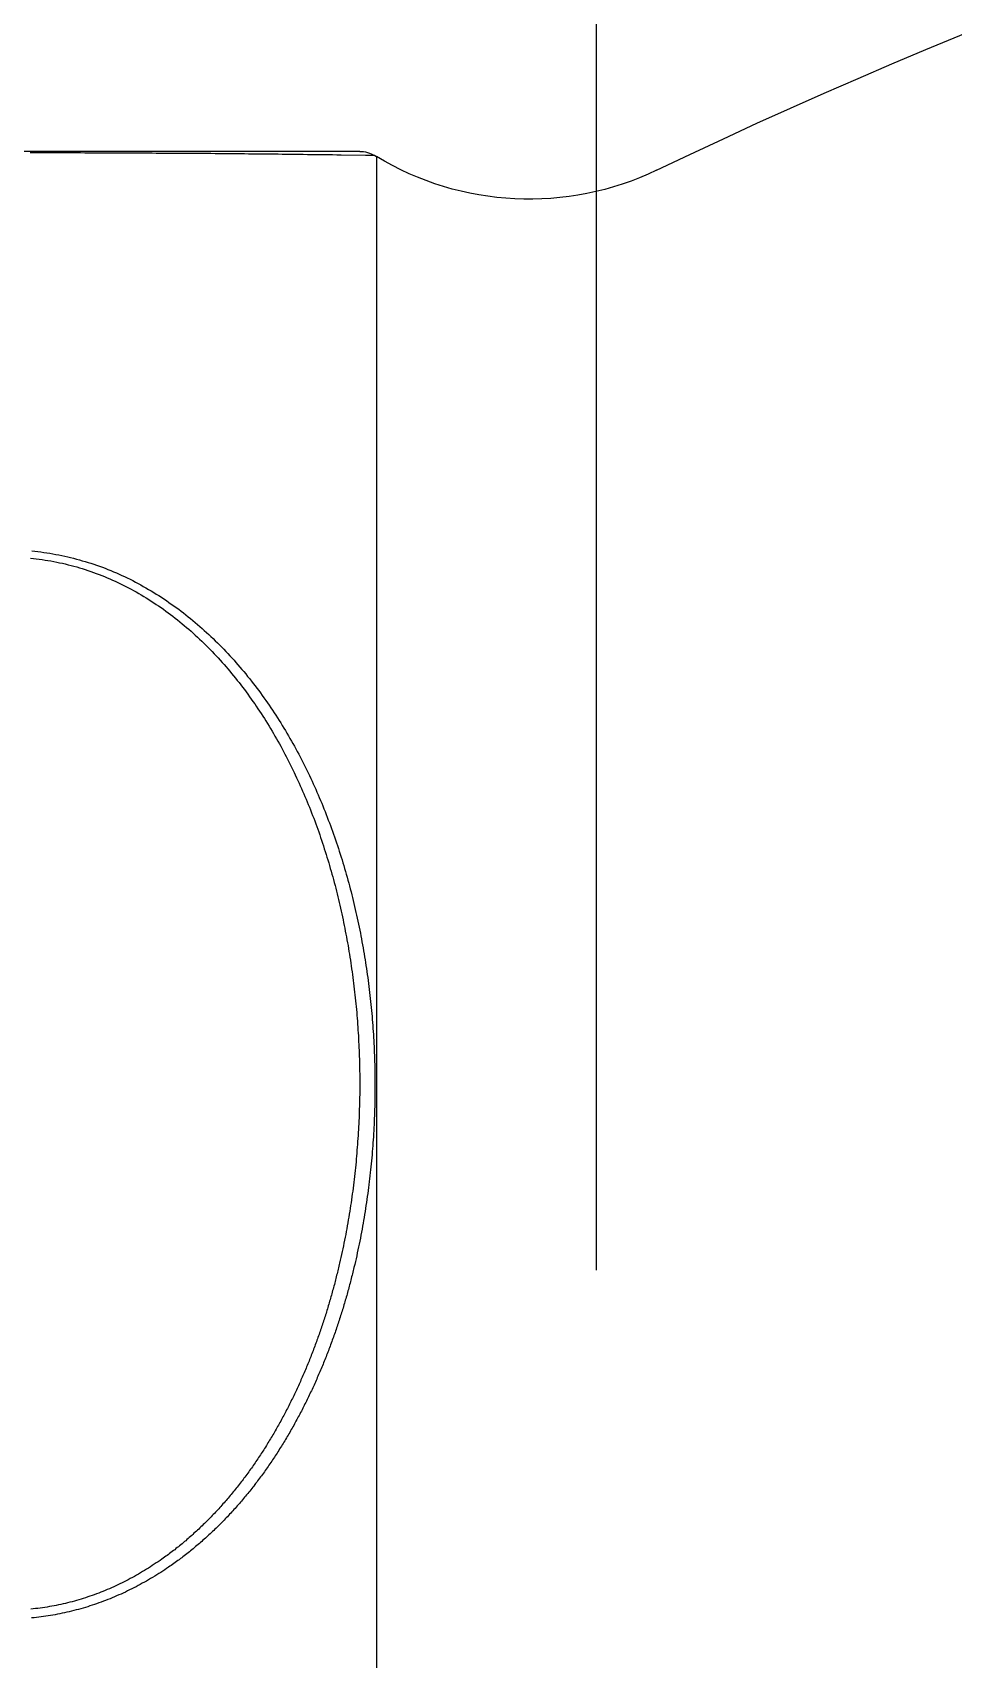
# Model space of a CAD drawing. Header units: millimetres. Extents: x 0 to 3800, y -67 to 2530.
# Drawn here: x 2291.92 to 2301.56, y 969.95 to 986.97 of the extents above; entities that cross this region are included whole.
import ezdxf

# ---------------------------------------------------------------- set-up
doc = ezdxf.new("R2010")
doc.units = ezdxf.units.MM
doc.layers.add('내부선 및 부속', color=4, linetype='Continuous')

msp = doc.modelspace()

# ---------------------------------------------------------------- linework, layer by layer
at = {"layer": '내부선 및 부속', "linetype": 'Continuous'}
for p, q in [((2297.818, 997.528), (2297.818, 974.02)), ((2295.345, 985.723), (2287.971, 985.723)), ((2295.407, 985.68), (2295.15, 985.684)), ((2295.504, 985.678), (2295.407, 985.68)), ((2295.504, 985.678), (2295.52, 985.669)), ((2295.52, 985.669), (2295.52, 946.768))]:
    msp.add_line(p, q, dxfattribs=at)
at = {"layer": '내부선 및 부속', "linetype": 'Continuous', "flags": 128}
for points in [[(2298.451, 985.525, -0.207521), (2345.869, 987.339)], [(2295.345, 985.723, -0.136614), (2295.504, 985.678)], [(2295.504, 985.678, -0.000625), (2295.52, 985.669)], [(2298.451, 985.525, -0.253511), (2295.52, 985.669)]]:
    msp.add_lwpolyline(points, format="xyb", dxfattribs=at)
for points in [[(2295.15, 985.683), (2295.106, 985.684), (2295.062, 985.685), (2295.018, 985.685), (2294.974, 985.686), (2294.93, 985.687), (2294.886, 985.687), (2294.842, 985.688), (2294.798, 985.688), (2294.754, 985.689), (2294.711, 985.689), (2294.667, 985.69), (2294.623, 985.69), (2294.579, 985.691), (2294.535, 985.691), (2294.491, 985.692), (2294.447, 985.692), (2294.403, 985.693), (2294.359, 985.693), (2294.315, 985.694), (2294.271, 985.694), (2294.227, 985.695), (2294.183, 985.695), (2294.139, 985.696), (2294.095, 985.696), (2294.051, 985.696), (2294.008, 985.697), (2293.964, 985.697), (2293.92, 985.698), (2293.876, 985.698), (2293.832, 985.698), (2293.788, 985.699), (2293.744, 985.699), (2293.7, 985.699), (2293.656, 985.7), (2293.612, 985.7), (2293.568, 985.7), (2293.524, 985.701), (2293.48, 985.701), (2293.436, 985.701), (2293.392, 985.701), (2293.348, 985.702), (2293.304, 985.702), (2293.261, 985.702), (2293.217, 985.702), (2293.173, 985.703), (2293.129, 985.703), (2293.085, 985.703), (2293.041, 985.703), (2292.997, 985.704), (2292.953, 985.704), (2292.909, 985.704), (2292.865, 985.704), (2292.821, 985.704), (2292.777, 985.704), (2292.733, 985.705), (2292.689, 985.705), (2292.645, 985.705), (2292.601, 985.705), (2292.557, 985.705), (2292.514, 985.705), (2292.47, 985.705), (2292.426, 985.706), (2292.382, 985.706), (2292.338, 985.706), (2292.294, 985.706), (2292.25, 985.706), (2292.206, 985.706), (2292.162, 985.706), (2292.118, 985.706), (2292.074, 985.706), (2292.03, 985.706), (2291.986, 985.706), (2291.942, 985.706), (2291.898, 985.706)], [(2291.917, 981.543), (2291.948, 981.54), (2291.98, 981.536), (2292.011, 981.532), (2292.042, 981.528), (2292.074, 981.523), (2292.105, 981.518), (2292.136, 981.513), (2292.167, 981.507), (2292.198, 981.502), (2292.229, 981.495), (2292.26, 981.489), (2292.291, 981.482), (2292.291, 981.482), (2292.322, 981.474), (2292.352, 981.466), (2292.383, 981.458), (2292.413, 981.45), (2292.444, 981.441), (2292.474, 981.432), (2292.504, 981.423), (2292.534, 981.414), (2292.564, 981.404), (2292.594, 981.393), (2292.624, 981.383), (2292.654, 981.372), (2292.683, 981.361), (2292.712, 981.349), (2292.742, 981.337), (2292.771, 981.325), (2292.8, 981.313), (2292.829, 981.3), (2292.857, 981.287), (2292.886, 981.274), (2292.914, 981.26), (2292.943, 981.246), (2292.971, 981.232), (2292.999, 981.217), (2293.027, 981.203), (2293.055, 981.188), (2293.082, 981.172), (2293.11, 981.157), (2293.137, 981.141), (2293.164, 981.125), (2293.191, 981.108), (2293.218, 981.092), (2293.244, 981.075), (2293.271, 981.058), (2293.297, 981.041), (2293.323, 981.023), (2293.35, 981.005), (2293.375, 980.987), (2293.401, 980.969), (2293.427, 980.95), (2293.452, 980.932), (2293.477, 980.913), (2293.502, 980.894), (2293.527, 980.874), (2293.552, 980.855), (2293.576, 980.835), (2293.601, 980.815), (2293.625, 980.795), (2293.649, 980.774), (2293.673, 980.754), (2293.696, 980.733), (2293.72, 980.712), (2293.743, 980.691), (2293.766, 980.669), (2293.789, 980.648), (2293.812, 980.626), (2293.835, 980.604), (2293.857, 980.582), (2293.879, 980.56), (2293.902, 980.537), (2293.923, 980.515), (2293.945, 980.492), (2293.967, 980.469), (2293.988, 980.446), (2294.009, 980.423), (2294.031, 980.399), (2294.051, 980.376), (2294.072, 980.352), (2294.093, 980.328), (2294.113, 980.304), (2294.133, 980.28), (2294.153, 980.256), (2294.173, 980.231), (2294.193, 980.207), (2294.212, 980.182), (2294.232, 980.157), (2294.251, 980.132), (2294.27, 980.107), (2294.289, 980.082), (2294.308, 980.057), (2294.326, 980.031), (2294.344, 980.006), (2294.363, 979.98), (2294.381, 979.954), (2294.398, 979.928), (2294.416, 979.902), (2294.434, 979.876), (2294.451, 979.85), (2294.468, 979.824), (2294.485, 979.797), (2294.502, 979.77), (2294.519, 979.744), (2294.535, 979.717), (2294.552, 979.69), (2294.568, 979.663), (2294.584, 979.636), (2294.6, 979.609), (2294.616, 979.582), (2294.631, 979.554), (2294.647, 979.527), (2294.647, 979.527), (2294.662, 979.5), (2294.677, 979.472), (2294.692, 979.444), (2294.707, 979.416), (2294.721, 979.389), (2294.736, 979.361), (2294.75, 979.333), (2294.764, 979.305), (2294.779, 979.276), (2294.792, 979.248), (2294.806, 979.22), (2294.82, 979.192), (2294.833, 979.163), (2294.847, 979.135), (2294.86, 979.106), (2294.873, 979.077), (2294.886, 979.049), (2294.898, 979.02), (2294.911, 978.991), (2294.923, 978.962), (2294.936, 978.933), (2294.948, 978.904), (2294.96, 978.875), (2294.971, 978.846), (2294.983, 978.816), (2294.995, 978.787), (2295.006, 978.758), (2295.017, 978.728), (2295.029, 978.699), (2295.04, 978.669), (2295.05, 978.64), (2295.061, 978.61), (2295.072, 978.58), (2295.082, 978.551), (2295.092, 978.521), (2295.103, 978.491), (2295.113, 978.461), (2295.123, 978.431), (2295.132, 978.401), (2295.142, 978.371), (2295.151, 978.341), (2295.161, 978.311), (2295.17, 978.281), (2295.179, 978.251), (2295.188, 978.22), (2295.197, 978.19), (2295.205, 978.16), (2295.214, 978.129), (2295.222, 978.099), (2295.231, 978.068), (2295.239, 978.038), (2295.247, 978.007), (2295.255, 977.977), (2295.262, 977.946), (2295.27, 977.916), (2295.278, 977.885), (2295.285, 977.854), (2295.292, 977.824), (2295.299, 977.793), (2295.306, 977.762), (2295.313, 977.731), (2295.32, 977.701), (2295.327, 977.67), (2295.333, 977.639), (2295.339, 977.608), (2295.346, 977.577), (2295.352, 977.546), (2295.358, 977.515), (2295.364, 977.484), (2295.369, 977.453), (2295.375, 977.422), (2295.381, 977.391), (2295.386, 977.36), (2295.391, 977.329), (2295.396, 977.298), (2295.401, 977.267), (2295.406, 977.236), (2295.411, 977.205), (2295.416, 977.174), (2295.42, 977.143), (2295.425, 977.111), (2295.429, 977.08), (2295.433, 977.049), (2295.437, 977.018), (2295.441, 976.987), (2295.445, 976.955), (2295.449, 976.924), (2295.452, 976.893), (2295.456, 976.862), (2295.459, 976.83), (2295.462, 976.799), (2295.465, 976.768), (2295.468, 976.736), (2295.471, 976.705), (2295.474, 976.674), (2295.477, 976.642), (2295.479, 976.611), (2295.481, 976.58), (2295.484, 976.548), (2295.486, 976.517), (2295.486, 976.517), (2295.488, 976.485), (2295.49, 976.454), (2295.492, 976.423), (2295.493, 976.391), (2295.495, 976.36), (2295.496, 976.328), (2295.498, 976.297), (2295.499, 976.265), (2295.5, 976.234), (2295.501, 976.202), (2295.502, 976.171), (2295.502, 976.139), (2295.503, 976.108), (2295.504, 976.076), (2295.504, 976.045), (2295.504, 976.014), (2295.504, 975.982), (2295.505, 975.951), (2295.504, 975.919), (2295.504, 975.888), (2295.504, 975.856), (2295.504, 975.825), (2295.503, 975.793), (2295.502, 975.762), (2295.502, 975.73), (2295.501, 975.699), (2295.5, 975.667), (2295.499, 975.636), (2295.498, 975.604), (2295.496, 975.573), (2295.495, 975.541), (2295.493, 975.51), (2295.492, 975.478), (2295.49, 975.447), (2295.488, 975.415), (2295.486, 975.384), (2295.484, 975.352), (2295.481, 975.321), (2295.479, 975.29), (2295.477, 975.258), (2295.474, 975.227), (2295.471, 975.195), (2295.468, 975.164), (2295.465, 975.133), (2295.462, 975.101), (2295.459, 975.07), (2295.456, 975.039), (2295.452, 975.007), (2295.449, 974.976), (2295.445, 974.945), (2295.441, 974.913), (2295.437, 974.882), (2295.433, 974.851), (2295.429, 974.82), (2295.425, 974.788), (2295.421, 974.757), (2295.416, 974.726), (2295.411, 974.695), (2295.407, 974.664), (2295.402, 974.633), (2295.397, 974.602), (2295.392, 974.571), (2295.386, 974.54), (2295.381, 974.509), (2295.375, 974.478), (2295.37, 974.447), (2295.364, 974.416), (2295.358, 974.385), (2295.352, 974.354), (2295.346, 974.323), (2295.34, 974.292), (2295.333, 974.262), (2295.327, 974.231), (2295.32, 974.2), (2295.314, 974.169), (2295.307, 974.139), (2295.3, 974.108), (2295.293, 974.077), (2295.285, 974.047), (2295.285, 974.047)], [(2291.902, 981.467), (2291.932, 981.464), (2291.963, 981.461), (2291.993, 981.457), (2292.024, 981.453), (2292.054, 981.448), (2292.085, 981.443), (2292.115, 981.438), (2292.145, 981.433), (2292.176, 981.427), (2292.206, 981.42), (2292.236, 981.414), (2292.266, 981.407), (2292.296, 981.399), (2292.296, 981.399), (2292.326, 981.392), (2292.355, 981.384), (2292.385, 981.376), (2292.415, 981.367), (2292.444, 981.358), (2292.473, 981.349), (2292.503, 981.339), (2292.532, 981.329), (2292.561, 981.319), (2292.59, 981.308), (2292.619, 981.297), (2292.647, 981.286), (2292.676, 981.275), (2292.704, 981.263), (2292.733, 981.251), (2292.761, 981.238), (2292.789, 981.226), (2292.817, 981.213), (2292.844, 981.199), (2292.872, 981.186), (2292.899, 981.172), (2292.927, 981.158), (2292.954, 981.143), (2292.981, 981.129), (2293.007, 981.114), (2293.034, 981.098), (2293.061, 981.083), (2293.087, 981.067), (2293.113, 981.051), (2293.139, 981.035), (2293.165, 981.018), (2293.191, 981.001), (2293.217, 980.984), (2293.242, 980.967), (2293.267, 980.95), (2293.292, 980.932), (2293.317, 980.914), (2293.342, 980.896), (2293.367, 980.877), (2293.391, 980.859), (2293.416, 980.84), (2293.44, 980.821), (2293.464, 980.802), (2293.487, 980.782), (2293.511, 980.763), (2293.534, 980.743), (2293.558, 980.723), (2293.581, 980.702), (2293.604, 980.682), (2293.626, 980.661), (2293.649, 980.641), (2293.671, 980.62), (2293.694, 980.598), (2293.716, 980.577), (2293.738, 980.555), (2293.759, 980.534), (2293.781, 980.512), (2293.802, 980.49), (2293.823, 980.468), (2293.844, 980.445), (2293.865, 980.423), (2293.886, 980.4), (2293.906, 980.377), (2293.927, 980.354), (2293.947, 980.331), (2293.967, 980.308), (2293.987, 980.284), (2294.006, 980.261), (2294.026, 980.237), (2294.045, 980.213), (2294.064, 980.189), (2294.083, 980.165), (2294.102, 980.141), (2294.121, 980.117), (2294.139, 980.092), (2294.157, 980.068), (2294.176, 980.043), (2294.194, 980.018), (2294.211, 979.993), (2294.229, 979.968), (2294.247, 979.943), (2294.264, 979.918), (2294.281, 979.892), (2294.298, 979.867), (2294.315, 979.841), (2294.331, 979.815), (2294.348, 979.789), (2294.364, 979.764), (2294.381, 979.738), (2294.397, 979.711), (2294.412, 979.685), (2294.428, 979.659), (2294.444, 979.632), (2294.459, 979.606), (2294.474, 979.579), (2294.49, 979.553), (2294.505, 979.526), (2294.519, 979.499), (2294.534, 979.472), (2294.548, 979.445), (2294.548, 979.445), (2294.563, 979.418), (2294.577, 979.391), (2294.591, 979.364), (2294.605, 979.336), (2294.619, 979.309), (2294.632, 979.281), (2294.646, 979.254), (2294.659, 979.226), (2294.672, 979.199), (2294.685, 979.171), (2294.698, 979.143), (2294.711, 979.115), (2294.724, 979.087), (2294.736, 979.059), (2294.748, 979.031), (2294.761, 979.003), (2294.773, 978.975), (2294.785, 978.946), (2294.796, 978.918), (2294.808, 978.89), (2294.819, 978.861), (2294.831, 978.833), (2294.842, 978.804), (2294.853, 978.776), (2294.864, 978.747), (2294.875, 978.718), (2294.885, 978.689), (2294.896, 978.66), (2294.906, 978.632), (2294.917, 978.603), (2294.927, 978.574), (2294.937, 978.545), (2294.947, 978.516), (2294.956, 978.486), (2294.966, 978.457), (2294.975, 978.428), (2294.985, 978.399), (2294.994, 978.369), (2295.003, 978.34), (2295.012, 978.311), (2295.021, 978.281), (2295.029, 978.252), (2295.038, 978.222), (2295.046, 978.193), (2295.055, 978.163), (2295.063, 978.134), (2295.071, 978.104), (2295.079, 978.074), (2295.087, 978.044), (2295.094, 978.015), (2295.102, 977.985), (2295.109, 977.955), (2295.117, 977.925), (2295.124, 977.895), (2295.131, 977.865), (2295.138, 977.836), (2295.145, 977.806), (2295.151, 977.776), (2295.158, 977.746), (2295.165, 977.716), (2295.171, 977.685), (2295.177, 977.655), (2295.183, 977.625), (2295.189, 977.595), (2295.195, 977.565), (2295.201, 977.535), (2295.207, 977.505), (2295.212, 977.474), (2295.218, 977.444), (2295.223, 977.414), (2295.228, 977.384), (2295.233, 977.354), (2295.238, 977.323), (2295.243, 977.293), (2295.248, 977.263), (2295.252, 977.232), (2295.257, 977.202), (2295.261, 977.172), (2295.265, 977.141), (2295.27, 977.111), (2295.274, 977.08), (2295.278, 977.05), (2295.281, 977.02), (2295.285, 976.989), (2295.289, 976.959), (2295.292, 976.928), (2295.296, 976.898), (2295.299, 976.867), (2295.302, 976.837), (2295.305, 976.806), (2295.308, 976.776), (2295.311, 976.745), (2295.314, 976.715), (2295.316, 976.684), (2295.319, 976.654), (2295.321, 976.623), (2295.323, 976.592), (2295.325, 976.562), (2295.327, 976.531), (2295.329, 976.501), (2295.329, 976.501), (2295.331, 976.47), (2295.333, 976.439), (2295.334, 976.409), (2295.336, 976.378), (2295.337, 976.347), (2295.339, 976.317), (2295.34, 976.286), (2295.341, 976.256), (2295.342, 976.225), (2295.343, 976.194), (2295.343, 976.164), (2295.344, 976.133), (2295.344, 976.102), (2295.345, 976.072), (2295.345, 976.041), (2295.345, 976.01), (2295.345, 975.98), (2295.345, 975.949), (2295.345, 975.918), (2295.345, 975.887), (2295.345, 975.857), (2295.344, 975.826), (2295.344, 975.795), (2295.343, 975.765), (2295.342, 975.734), (2295.341, 975.703), (2295.34, 975.673), (2295.339, 975.642), (2295.338, 975.611), (2295.337, 975.581), (2295.335, 975.55), (2295.334, 975.519), (2295.332, 975.489), (2295.33, 975.458), (2295.328, 975.427), (2295.326, 975.397), (2295.324, 975.366), (2295.322, 975.335), (2295.32, 975.305), (2295.317, 975.274), (2295.315, 975.244), (2295.312, 975.213), (2295.31, 975.182), (2295.307, 975.152), (2295.304, 975.121), (2295.301, 975.091), (2295.297, 975.06), (2295.294, 975.03), (2295.291, 974.999), (2295.287, 974.969), (2295.284, 974.938), (2295.28, 974.908), (2295.276, 974.877), (2295.272, 974.847), (2295.268, 974.817), (2295.264, 974.786), (2295.259, 974.756), (2295.255, 974.725), (2295.25, 974.695), (2295.246, 974.665), (2295.241, 974.635), (2295.236, 974.604), (2295.231, 974.574), (2295.226, 974.544), (2295.221, 974.514), (2295.215, 974.483), (2295.21, 974.453), (2295.204, 974.423), (2295.199, 974.393), (2295.193, 974.363), (2295.187, 974.333), (2295.181, 974.303), (2295.175, 974.273), (2295.168, 974.243), (2295.162, 974.213), (2295.156, 974.183), (2295.149, 974.153), (2295.142, 974.123), (2295.135, 974.093), (2295.135, 974.093)], [(2295.135, 974.093), (2295.132, 974.077), (2295.128, 974.061), (2295.124, 974.045), (2295.12, 974.029), (2295.116, 974.013), (2295.112, 973.997), (2295.108, 973.981), (2295.104, 973.965), (2295.1, 973.949), (2295.096, 973.933), (2295.092, 973.917), (2295.088, 973.901), (2295.084, 973.885), (2295.08, 973.869), (2295.075, 973.853), (2295.071, 973.837), (2295.067, 973.821), (2295.062, 973.805), (2295.058, 973.789), (2295.054, 973.773), (2295.049, 973.757), (2295.045, 973.741), (2295.04, 973.725), (2295.035, 973.709), (2295.031, 973.694), (2295.026, 973.678), (2295.021, 973.662), (2295.017, 973.646), (2295.012, 973.63), (2295.007, 973.614), (2295.002, 973.598), (2294.997, 973.583), (2294.993, 973.567), (2294.988, 973.551), (2294.983, 973.535), (2294.978, 973.52), (2294.973, 973.504), (2294.967, 973.488), (2294.962, 973.472), (2294.957, 973.457), (2294.952, 973.441), (2294.947, 973.425), (2294.941, 973.41), (2294.936, 973.394), (2294.931, 973.378), (2294.925, 973.363), (2294.92, 973.347), (2294.914, 973.331), (2294.909, 973.316), (2294.903, 973.3), (2294.898, 973.285), (2294.892, 973.269), (2294.886, 973.254), (2294.881, 973.238), (2294.875, 973.223), (2294.869, 973.207), (2294.863, 973.192), (2294.857, 973.176), (2294.851, 973.161), (2294.845, 973.145), (2294.839, 973.13), (2294.833, 973.114), (2294.827, 973.099), (2294.821, 973.084), (2294.815, 973.068), (2294.809, 973.053), (2294.803, 973.038), (2294.796, 973.022), (2294.79, 973.007), (2294.784, 972.992), (2294.777, 972.977), (2294.771, 972.961), (2294.764, 972.946), (2294.758, 972.931), (2294.751, 972.916), (2294.745, 972.901), (2294.738, 972.885), (2294.731, 972.87), (2294.725, 972.855), (2294.718, 972.84), (2294.711, 972.825), (2294.704, 972.81), (2294.697, 972.795), (2294.69, 972.78), (2294.683, 972.765), (2294.676, 972.75), (2294.669, 972.735), (2294.662, 972.72), (2294.655, 972.705), (2294.648, 972.69), (2294.641, 972.675), (2294.633, 972.661), (2294.626, 972.646), (2294.619, 972.631), (2294.611, 972.616), (2294.604, 972.601), (2294.596, 972.587), (2294.589, 972.572), (2294.581, 972.557), (2294.574, 972.542), (2294.574, 972.542), (2294.566, 972.528), (2294.558, 972.513), (2294.551, 972.499), (2294.543, 972.484), (2294.535, 972.469), (2294.527, 972.455), (2294.519, 972.44), (2294.511, 972.426), (2294.503, 972.411), (2294.495, 972.397), (2294.487, 972.383), (2294.479, 972.368), (2294.471, 972.354), (2294.462, 972.339), (2294.454, 972.325), (2294.446, 972.311), (2294.437, 972.297), (2294.429, 972.282), (2294.421, 972.268), (2294.412, 972.254), (2294.403, 972.24), (2294.395, 972.226), (2294.386, 972.211), (2294.378, 972.197), (2294.369, 972.183), (2294.36, 972.169), (2294.351, 972.155), (2294.342, 972.141), (2294.333, 972.127), (2294.324, 972.114), (2294.315, 972.1), (2294.306, 972.086), (2294.297, 972.072), (2294.288, 972.058), (2294.279, 972.044), (2294.27, 972.031), (2294.26, 972.017), (2294.251, 972.003), (2294.242, 971.99), (2294.232, 971.976), (2294.223, 971.963), (2294.213, 971.949), (2294.204, 971.936), (2294.194, 971.922), (2294.184, 971.909), (2294.175, 971.895), (2294.165, 971.882), (2294.155, 971.869), (2294.145, 971.855), (2294.135, 971.842), (2294.125, 971.829), (2294.115, 971.816), (2294.105, 971.803), (2294.095, 971.789), (2294.085, 971.776), (2294.075, 971.763), (2294.064, 971.75), (2294.054, 971.737), (2294.044, 971.725), (2294.033, 971.712), (2294.023, 971.699), (2294.012, 971.686), (2294.002, 971.673), (2293.991, 971.661), (2293.98, 971.648), (2293.97, 971.635), (2293.959, 971.623), (2293.948, 971.61), (2293.937, 971.598), (2293.926, 971.585), (2293.915, 971.573), (2293.904, 971.56), (2293.893, 971.548), (2293.882, 971.536), (2293.871, 971.523), (2293.86, 971.511), (2293.848, 971.499), (2293.837, 971.487), (2293.826, 971.475), (2293.814, 971.463), (2293.803, 971.451), (2293.791, 971.439), (2293.78, 971.427), (2293.768, 971.415), (2293.756, 971.403), (2293.745, 971.392), (2293.733, 971.38), (2293.721, 971.368), (2293.709, 971.357), (2293.697, 971.345), (2293.685, 971.334), (2293.673, 971.322), (2293.661, 971.311), (2293.649, 971.3), (2293.637, 971.288), (2293.625, 971.277), (2293.612, 971.266), (2293.6, 971.255), (2293.588, 971.244), (2293.575, 971.233), (2293.575, 971.233), (2293.563, 971.222), (2293.55, 971.211), (2293.538, 971.2), (2293.525, 971.189), (2293.513, 971.179), (2293.5, 971.168), (2293.487, 971.157), (2293.474, 971.147), (2293.462, 971.136), (2293.449, 971.126), (2293.436, 971.116), (2293.423, 971.106), (2293.41, 971.095), (2293.397, 971.085), (2293.384, 971.075), (2293.37, 971.065), (2293.357, 971.055), (2293.344, 971.045), (2293.331, 971.035), (2293.317, 971.026), (2293.304, 971.016), (2293.29, 971.006), (2293.277, 970.997), (2293.277, 970.997)], [(2295.285, 974.047), (2295.281, 974.03), (2295.277, 974.014), (2295.273, 973.998), (2295.269, 973.981), (2295.265, 973.965), (2295.261, 973.948), (2295.257, 973.932), (2295.253, 973.916), (2295.249, 973.899), (2295.244, 973.883), (2295.24, 973.867), (2295.236, 973.85), (2295.231, 973.834), (2295.227, 973.818), (2295.222, 973.802), (2295.218, 973.785), (2295.213, 973.769), (2295.209, 973.753), (2295.204, 973.737), (2295.199, 973.72), (2295.195, 973.704), (2295.19, 973.688), (2295.185, 973.672), (2295.18, 973.656), (2295.176, 973.639), (2295.171, 973.623), (2295.166, 973.607), (2295.161, 973.591), (2295.156, 973.575), (2295.151, 973.559), (2295.146, 973.543), (2295.141, 973.526), (2295.135, 973.51), (2295.13, 973.494), (2295.125, 973.478), (2295.12, 973.462), (2295.114, 973.446), (2295.109, 973.43), (2295.104, 973.414), (2295.098, 973.398), (2295.093, 973.382), (2295.087, 973.366), (2295.081, 973.35), (2295.076, 973.334), (2295.07, 973.318), (2295.065, 973.303), (2295.059, 973.287), (2295.053, 973.271), (2295.047, 973.255), (2295.041, 973.239), (2295.036, 973.223), (2295.03, 973.207), (2295.024, 973.192), (2295.018, 973.176), (2295.012, 973.16), (2295.005, 973.144), (2294.999, 973.129), (2294.993, 973.113), (2294.987, 973.097), (2294.981, 973.081), (2294.974, 973.066), (2294.968, 973.05), (2294.962, 973.035), (2294.955, 973.019), (2294.949, 973.003), (2294.942, 972.988), (2294.936, 972.972), (2294.929, 972.957), (2294.923, 972.941), (2294.916, 972.926), (2294.909, 972.91), (2294.902, 972.895), (2294.896, 972.879), (2294.889, 972.864), (2294.882, 972.848), (2294.875, 972.833), (2294.868, 972.817), (2294.861, 972.802), (2294.854, 972.787), (2294.847, 972.771), (2294.84, 972.756), (2294.832, 972.741), (2294.825, 972.726), (2294.818, 972.71), (2294.811, 972.695), (2294.803, 972.68), (2294.796, 972.665), (2294.788, 972.65), (2294.781, 972.634), (2294.773, 972.619), (2294.766, 972.604), (2294.758, 972.589), (2294.75, 972.574), (2294.743, 972.559), (2294.735, 972.544), (2294.727, 972.529), (2294.719, 972.514), (2294.711, 972.499), (2294.703, 972.484), (2294.695, 972.469), (2294.695, 972.469), (2294.687, 972.455), (2294.679, 972.44), (2294.671, 972.425), (2294.663, 972.41), (2294.655, 972.395), (2294.647, 972.381), (2294.638, 972.366), (2294.63, 972.351), (2294.621, 972.337), (2294.613, 972.322), (2294.605, 972.307), (2294.596, 972.293), (2294.587, 972.278), (2294.579, 972.264), (2294.57, 972.249), (2294.561, 972.235), (2294.553, 972.22), (2294.544, 972.206), (2294.535, 972.192), (2294.526, 972.177), (2294.517, 972.163), (2294.508, 972.149), (2294.499, 972.134), (2294.49, 972.12), (2294.481, 972.106), (2294.472, 972.092), (2294.462, 972.077), (2294.453, 972.063), (2294.444, 972.049), (2294.434, 972.035), (2294.425, 972.021), (2294.416, 972.007), (2294.406, 971.993), (2294.396, 971.979), (2294.387, 971.965), (2294.377, 971.952), (2294.367, 971.938), (2294.358, 971.924), (2294.348, 971.91), (2294.338, 971.896), (2294.328, 971.883), (2294.318, 971.869), (2294.308, 971.856), (2294.298, 971.842), (2294.288, 971.828), (2294.278, 971.815), (2294.268, 971.801), (2294.257, 971.788), (2294.247, 971.775), (2294.237, 971.761), (2294.226, 971.748), (2294.216, 971.735), (2294.205, 971.721), (2294.195, 971.708), (2294.184, 971.695), (2294.174, 971.682), (2294.163, 971.669), (2294.152, 971.656), (2294.141, 971.643), (2294.13, 971.63), (2294.12, 971.617), (2294.109, 971.604), (2294.098, 971.591), (2294.087, 971.578), (2294.075, 971.565), (2294.064, 971.553), (2294.053, 971.54), (2294.042, 971.527), (2294.03, 971.515), (2294.019, 971.502), (2294.008, 971.49), (2293.996, 971.477), (2293.985, 971.465), (2293.973, 971.453), (2293.962, 971.44), (2293.95, 971.428), (2293.938, 971.416), (2293.926, 971.403), (2293.915, 971.391), (2293.903, 971.379), (2293.891, 971.367), (2293.879, 971.355), (2293.867, 971.343), (2293.855, 971.331), (2293.843, 971.32), (2293.83, 971.308), (2293.818, 971.296), (2293.806, 971.284), (2293.794, 971.273), (2293.781, 971.261), (2293.769, 971.25), (2293.756, 971.238), (2293.744, 971.227), (2293.731, 971.215), (2293.719, 971.204), (2293.706, 971.193), (2293.693, 971.182), (2293.681, 971.171), (2293.668, 971.159), (2293.655, 971.148), (2293.655, 971.148), (2293.642, 971.137), (2293.629, 971.127), (2293.616, 971.116), (2293.603, 971.105), (2293.59, 971.094), (2293.577, 971.084), (2293.564, 971.073), (2293.551, 971.062), (2293.537, 971.052), (2293.524, 971.042), (2293.511, 971.031), (2293.497, 971.021), (2293.484, 971.011), (2293.47, 971.001), (2293.457, 970.99), (2293.443, 970.98), (2293.43, 970.97), (2293.416, 970.961), (2293.402, 970.951), (2293.388, 970.941), (2293.375, 970.931), (2293.361, 970.922), (2293.347, 970.912), (2293.347, 970.912)], [(2293.277, 970.997), (2293.257, 970.983), (2293.237, 970.969), (2293.217, 970.956), (2293.197, 970.942), (2293.176, 970.929), (2293.156, 970.916), (2293.136, 970.903), (2293.115, 970.89), (2293.094, 970.877), (2293.073, 970.865), (2293.052, 970.852), (2293.031, 970.84), (2293.01, 970.828), (2292.989, 970.816), (2292.968, 970.804), (2292.946, 970.793), (2292.925, 970.781), (2292.903, 970.77), (2292.882, 970.759), (2292.86, 970.748), (2292.838, 970.738), (2292.816, 970.727), (2292.794, 970.717), (2292.772, 970.707), (2292.75, 970.697), (2292.728, 970.687), (2292.705, 970.677), (2292.683, 970.668), (2292.66, 970.659), (2292.638, 970.65), (2292.615, 970.641), (2292.592, 970.632), (2292.569, 970.624), (2292.546, 970.616), (2292.524, 970.608), (2292.5, 970.6), (2292.477, 970.592), (2292.454, 970.585), (2292.431, 970.578), (2292.408, 970.571), (2292.384, 970.564), (2292.361, 970.557), (2292.337, 970.551), (2292.314, 970.545), (2292.29, 970.539), (2292.267, 970.533), (2292.243, 970.527), (2292.219, 970.522), (2292.195, 970.517), (2292.172, 970.512), (2292.148, 970.507), (2292.124, 970.503), (2292.1, 970.499), (2292.076, 970.495), (2292.052, 970.491), (2292.028, 970.487), (2292.004, 970.484), (2291.98, 970.481), (2291.955, 970.478), (2291.931, 970.475), (2291.907, 970.473)], [(2293.347, 970.912), (2293.326, 970.898), (2293.306, 970.884), (2293.285, 970.871), (2293.264, 970.857), (2293.243, 970.844), (2293.222, 970.831), (2293.201, 970.818), (2293.179, 970.805), (2293.158, 970.792), (2293.136, 970.779), (2293.115, 970.767), (2293.093, 970.755), (2293.071, 970.743), (2293.05, 970.731), (2293.028, 970.719), (2293.006, 970.707), (2292.983, 970.696), (2292.961, 970.685), (2292.939, 970.674), (2292.917, 970.663), (2292.894, 970.652), (2292.871, 970.641), (2292.849, 970.631), (2292.826, 970.621), (2292.803, 970.611), (2292.78, 970.601), (2292.757, 970.591), (2292.734, 970.582), (2292.711, 970.573), (2292.688, 970.564), (2292.665, 970.555), (2292.641, 970.546), (2292.618, 970.538), (2292.594, 970.529), (2292.571, 970.521), (2292.547, 970.513), (2292.523, 970.506), (2292.5, 970.498), (2292.476, 970.491), (2292.452, 970.484), (2292.428, 970.477), (2292.404, 970.47), (2292.38, 970.464), (2292.356, 970.457), (2292.332, 970.451), (2292.307, 970.446), (2292.283, 970.44), (2292.259, 970.434), (2292.234, 970.429), (2292.21, 970.424), (2292.186, 970.419), (2292.161, 970.415), (2292.137, 970.411), (2292.112, 970.406), (2292.087, 970.402), (2292.063, 970.399), (2292.038, 970.395), (2292.013, 970.392), (2291.989, 970.389), (2291.964, 970.386), (2291.939, 970.383), (2291.914, 970.381)]]:
    msp.add_lwpolyline(points, dxfattribs=at)

doc.saveas('drawing.dxf')
